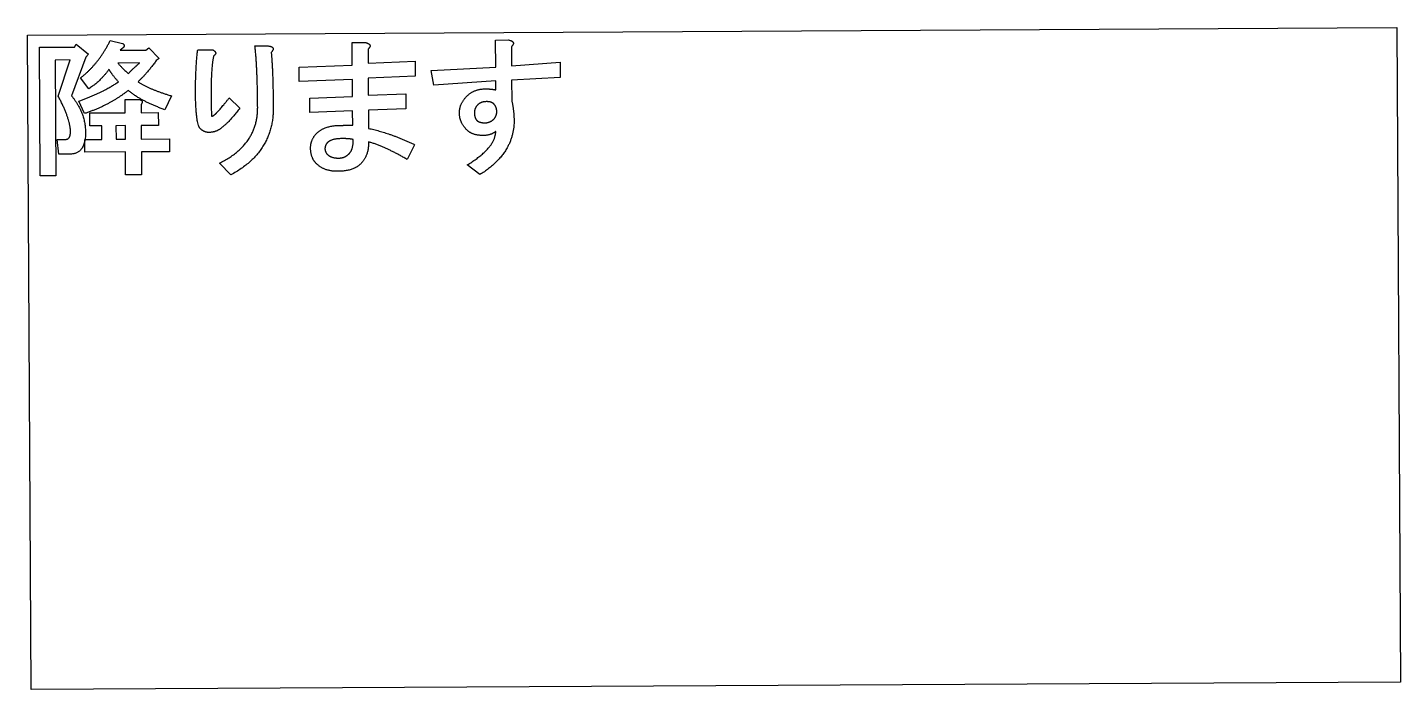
# Model space of a CAD drawing. Header units: millimetres. Extents: x -40 to 88, y -11 to 50.
import ezdxf

# ---------------------------------------------------------------- set-up
doc = ezdxf.new("R2010")
doc.units = ezdxf.units.MM
doc.layers.get('0').update_dxf_attribs({"linetype": 'CONTINUOUS'})

msp = doc.modelspace()

# ---------------------------------------------------------------- linework, layer by layer
for p, q in [((-35.25, 48.44), (-35.09, 48.71)), ((-35.09, 48.71), (-33.95, 47.79)), ((-31.93, 49.05), (-30.79, 48.78)), ((-9.38, 48.85), (-8.17, 48.86)), ((-9.37, 46.76), (-9.38, 48.85)), ((3.97, 49.09), (5.19, 49.1)), ((3.99, 46.57), (3.97, 49.09)), ((-38.53, 48.43), (-35.25, 48.44)), ((-38.47, 36.44), (-38.53, 48.43)), ((-34.19, 47.5), (-35.54, 43.9)), ((-33.95, 47.79), (-34.19, 47.5)), ((-30.85, 48.28), (-31.01, 48.15)), ((-31.01, 48.15), (-28.62, 48.16)), ((-28.62, 48.16), (-28.32, 48.38)), ((-28.32, 48.38), (-27.37, 47.36)), ((-27.37, 47.36), (-27.64, 47.18)), ((-23.78, 48.19), (-22.41, 48.19)), ((-18.44, 48.54), (-17.21, 48.54)), ((-7.9, 48.24), (-7.89, 46.94)), ((5.45, 48.47), (5.46, 46.69)), ((-35.67, 47.24), (-37.05, 47.23)), ((-37.05, 47.23), (-36.99, 36.44)), ((-36.77, 43.86), (-35.67, 47.24)), ((-29.19, 46.96), (-31.22, 46.95)), ((-14.32, 46.57), (-9.37, 46.76)), ((-14.31, 45.24), (-14.32, 46.57)), ((-7.89, 46.94), (-3.51, 47.12)), ((-3.51, 47.12), (-3.5, 45.73)), ((-2.03, 46.26), (3.99, 46.57)), ((-1.78, 44.88), (-2.03, 46.26)), ((5.46, 46.69), (10.01, 47.04)), ((10.01, 47.04), (10.01, 45.59)), ((-33.92, 44.54), (-34.7, 45.56)), ((-9.36, 45.42), (-14.31, 45.24)), ((-9.35, 43.82), (-9.36, 45.42)), ((-3.5, 45.73), (-7.89, 45.55)), ((-7.89, 45.55), (-7.88, 43.94)), ((4, 45.28), (-1.78, 44.88)), ((4, 44.44), (4, 45.28)), ((10.01, 45.59), (5.47, 45.35)), ((5.47, 45.35), (5.48, 43.48)), ((-30.53, 43.55), (-29.27, 43.56)), ((-30.53, 42.32), (-30.53, 43.55)), ((-26.23, 43.89), (-26.84, 42.6)), ((-20.84, 43.71), (-19.85, 42.74)), ((-13.34, 43.69), (-9.35, 43.82)), ((-13.33, 42.35), (-13.34, 43.69)), ((-7.88, 43.94), (-4.4, 44.07)), ((-4.4, 44.07), (-4.39, 42.67)), ((-34.34, 42.24), (-34.84, 43.41)), ((-33.82, 42.3), (-30.53, 42.32)), ((-33.82, 41.1), (-33.82, 42.3)), ((-29.06, 43.09), (-29.05, 42.32)), ((-29.05, 42.32), (-27.45, 42.33)), ((-27.45, 42.33), (-27.44, 41.13)), ((-9.34, 42.48), (-13.33, 42.35)), ((-9.33, 41.15), (-9.34, 42.48)), ((-4.39, 42.67), (-7.87, 42.55)), ((-7.87, 42.55), (-7.86, 40.86)), ((-32.71, 41.11), (-33.82, 41.1)), ((-32.7, 39.84), (-32.71, 41.11)), ((-30.52, 41.12), (-31.4, 41.11)), ((-31.4, 41.11), (-31.39, 39.85)), ((-30.51, 39.86), (-30.52, 41.12)), ((-27.44, 41.13), (-29.05, 41.13)), ((-29.05, 41.13), (-29.04, 39.86)), ((-36.86, 39.82), (-36.11, 39.83)), ((-36.73, 38.46), (-36.86, 39.82)), ((-34.28, 38.64), (-34.29, 39.84)), ((-34.29, 39.84), (-32.7, 39.84)), ((-31.39, 39.85), (-30.51, 39.86)), ((-29.04, 39.86), (-26.42, 39.88)), ((-26.42, 39.88), (-26.41, 38.68)), ((-35.67, 38.46), (-36.73, 38.46)), ((-30.51, 38.66), (-34.28, 38.64)), ((-30.49, 36.53), (-30.51, 38.66)), ((-26.41, 38.68), (-29.03, 38.66)), ((-29.03, 38.66), (-29.02, 36.54)), ((-3.57, 39.34), (-4.25, 37.96)), ((-20.7, 36.53), (-21.75, 37.61)), ((2.51, 36.55), (1.33, 37.45)), ((-36.99, 36.44), (-38.47, 36.44)), ((-29.02, 36.54), (-30.49, 36.53))]:
    msp.add_line(p, q)
msp.add_lwpolyline([(88.3, -10.72), (-39.3, -11.42), (-39.64, 49.56), (87.96, 50.26)], close=True)
for points in [[(-34.7, 45.56), (-32.97, 46.9), (-31.93, 49.05)], [(-30.79, 48.78), (-30.43, 48.55), (-30.85, 48.28)], [(-8.17, 48.86), (-7.42, 48.69), (-7.9, 48.24)], [(5.19, 49.1), (5.93, 48.93), (5.45, 48.47)], [(-23.98, 44.17), (-23.99, 46.32), (-23.78, 48.19)], [(-22.3, 47.6), (-22.54, 46.41), (-22.53, 44.18)], [(-22.41, 48.19), (-21.85, 47.92), (-22.3, 47.6)], [(-18.19, 42.81), (-18.21, 46.43), (-18.44, 48.54)], [(-17.21, 48.54), (-16.45, 48.46), (-16.93, 47.93)], [(-16.93, 47.93), (-16.76, 46.28), (-16.74, 42.77)], [(-32.04, 46.37), (-32.7, 45.39), (-33.92, 44.54)], [(-31.16, 45.2), (-31.77, 45.85), (-32.04, 46.37)], [(-31.22, 46.95), (-31.07, 46.75), (-30.25, 45.96)], [(-30.25, 45.96), (-29.59, 46.62), (-29.19, 46.96)], [(-27.64, 47.18), (-28.48, 46.01), (-29.34, 45.2)], [(-34.84, 43.41), (-32.59, 44.21), (-31.16, 45.2)], [(-29.34, 45.2), (-28.28, 44.5), (-26.23, 43.89)], [(-35.63, 40.57), (-35.64, 41.71), (-36.77, 43.86)], [(-35.54, 43.9), (-34.24, 42.31), (-34.23, 40.48)], [(-30.25, 44.4), (-31.98, 43.01), (-34.34, 42.24)], [(-26.84, 42.6), (-29.1, 43.41), (-30.25, 44.4)], [(-29.27, 43.56), (-28.74, 43.45), (-29.06, 43.09)], [(-23.54, 40.84), (-23.96, 41.26), (-23.98, 44.17)], [(-22.53, 44.18), (-22.52, 41.99), (-22.47, 41.99)], [(-22.15, 42.18), (-21.8, 42.47), (-20.84, 43.71)], [(0.61, 42.27), (0.6, 43.16), (1.29, 43.85)], [(1.29, 43.85), (1.96, 44.53), (3.01, 44.54)], [(3.01, 44.54), (3.64, 44.54), (4, 44.44)], [(-21.75, 37.61), (-18.18, 39.39), (-18.19, 42.81)], [(-19.85, 42.74), (-20.8, 41.5), (-21.56, 40.9)], [(-16.74, 42.77), (-16.72, 38.65), (-20.7, 36.53)], [(1.31, 40.71), (0.61, 41.4), (0.61, 42.27)], [(2.28, 43.02), (2, 42.75), (2.01, 42.28)], [(2.01, 42.28), (2.01, 41.83), (2.23, 41.61)], [(3.12, 43.35), (2.6, 43.35), (2.28, 43.02)], [(3.81, 43.14), (3.59, 43.36), (3.12, 43.35)], [(4.09, 42.45), (4.08, 42.86), (3.81, 43.14)], [(3.82, 41.73), (4.09, 42), (4.09, 42.45)], [(5.48, 43.48), (5.7, 42.51), (5.7, 41.5)], [(-22.47, 41.99), (-22.38, 41.99), (-22.15, 42.18)], [(-12.69, 40.4), (-11.96, 41.14), (-10.43, 41.14)], [(-10.43, 41.14), (-10.05, 41.15), (-9.33, 41.15)], [(2.23, 41.61), (2.47, 41.38), (2.97, 41.38)], [(5.7, 41.5), (5.66, 38.51), (2.51, 36.55)], [(2.97, 41.38), (3.47, 41.38), (3.82, 41.73)], [(-36.11, 39.83), (-35.63, 39.83), (-35.63, 40.57)], [(-34.23, 40.48), (-34.22, 38.47), (-35.67, 38.46)], [(-22.73, 40.48), (-23.17, 40.48), (-23.54, 40.84)], [(-21.56, 40.9), (-22.08, 40.49), (-22.73, 40.48)], [(-13.26, 39.04), (-13.26, 39.82), (-12.69, 40.4)], [(-10.32, 39.91), (-11.32, 39.9), (-11.7, 39.52)], [(-9.3, 39.83), (-9.75, 39.91), (-10.32, 39.91)], [(-9.68, 38.49), (-9.25, 38.93), (-9.3, 39.83)], [(-7.86, 40.86), (-5.76, 40.41), (-3.57, 39.34)], [(2.82, 40.2), (1.84, 40.19), (1.31, 40.71)], [(1.33, 37.45), (4, 39.08), (3.99, 40.58)], [(3.99, 40.58), (3.56, 40.2), (2.82, 40.2)], [(-12.73, 37.59), (-13.26, 38.11), (-13.26, 39.04)], [(-11.7, 39.52), (-11.92, 39.3), (-11.92, 38.94)], [(-11.92, 38.94), (-11.91, 38.65), (-11.69, 38.43)], [(-11.69, 38.43), (-11.35, 38.09), (-10.63, 38.09)], [(-10.63, 38.09), (-10.07, 38.1), (-9.68, 38.49)], [(-7.85, 39.6), (-7.85, 38.3), (-8.59, 37.56)], [(-4.25, 37.96), (-6.37, 39.19), (-7.85, 39.6)], [(-10.78, 36.86), (-11.98, 36.85), (-12.73, 37.59)], [(-8.59, 37.56), (-9.27, 36.86), (-10.78, 36.86)]]:
    msp.add_open_spline(points, degree=2)

doc.saveas('drawing.dxf')
